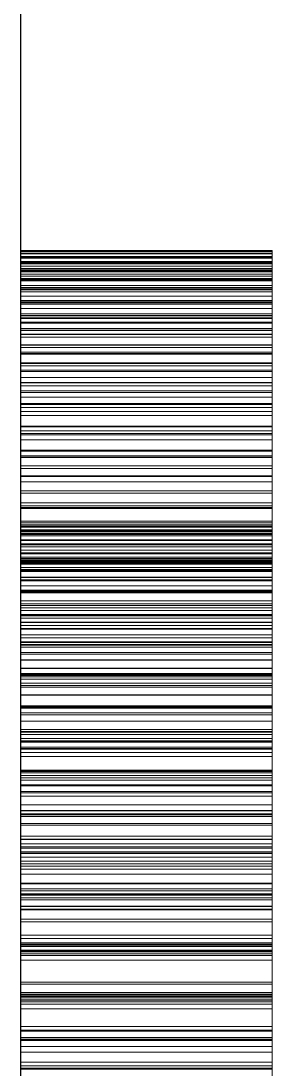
# Paper-space layout '01_三视图' of a CAD drawing. Header units: millimetres. Extents: x 8 to 451, y 8 to 289.
# Drawn here: x 157.5 to 157.64, y 238.263 to 238.848 of the extents above; entities that cross this region are included whole.
import ezdxf

# ---------------------------------------------------------------- set-up
doc = ezdxf.new("R2010")
doc.units = ezdxf.units.MM
doc.linetypes.add('WP_HIDDEN', pattern=[2.3, 1.5, -0.8])
doc.layers.add('HIDDEN', color=7, linetype='WP_HIDDEN', lineweight=13)
doc.layers.add('VISIBLE', color=7, linetype='CONTINUOUS', lineweight=25)

psp = doc.layouts.new('01_三视图')

# ---------------------------------------------------------------- linework, layer by layer
at = {"layer": 'HIDDEN'}
for points in [[(157.5, 238.72), (157.5, 238.71953)], [(157.5, 238.71956), (157.5, 238.72)], [(157.5, 238.72), (157.5, 238.71955)], [(157.5, 238.71956), (157.5, 238.72)], [(157.5, 238.72), (157.5, 238.71917)], [(157.5, 238.7184), (157.5, 238.72)], [(157.5, 238.72), (157.64, 238.72)], [(157.5, 238.71826), (157.5, 238.71956)], [(157.5, 238.71825), (157.5, 238.71956)], [(157.5, 238.71956), (157.64, 238.71956)], [(157.5, 238.71956), (157.64, 238.71956)], [(157.5, 238.71955), (157.5, 238.71821)], [(157.5, 238.71955), (157.64, 238.71955)], [(157.5, 238.71953), (157.5, 238.71812)], [(157.5, 238.71953), (157.64, 238.71953)], [(157.5, 238.71917), (157.5, 238.71669)], [(157.5, 238.71917), (157.64, 238.71917)], [(157.5, 238.7164), (157.5, 238.7184)], [(157.5, 238.7184), (157.64, 238.7184)], [(157.5, 238.71608), (157.5, 238.71826)], [(157.5, 238.71826), (157.64, 238.71826)], [(157.5, 238.71606), (157.5, 238.71825)], [(157.5, 238.71825), (157.64, 238.71825)], [(157.5, 238.71821), (157.5, 238.71597)], [(157.5, 238.71821), (157.64, 238.71821)], [(157.64, 238.71953), (157.64, 238.72)], [(157.64, 238.72), (157.64, 238.71956)], [(157.64, 238.72), (157.64, 238.71956)], [(157.64, 238.71955), (157.64, 238.72)], [(157.64, 238.71917), (157.64, 238.72)], [(157.64, 238.72), (157.64, 238.7184)], [(157.64, 238.71956), (157.64, 238.71826)], [(157.64, 238.71956), (157.64, 238.71825)], [(157.64, 238.71821), (157.64, 238.71955)], [(157.64, 238.71812), (157.64, 238.71953)], [(157.64, 238.71669), (157.64, 238.71917)], [(157.64, 238.7184), (157.64, 238.7164)], [(157.64, 238.71826), (157.64, 238.71608)], [(157.64, 238.71825), (157.64, 238.71606)], [(157.64, 238.71597), (157.64, 238.71821)], [(157.5, 238.71812), (157.5, 238.71577)], [(157.5, 238.71812), (157.64, 238.71812)], [(157.5, 238.71669), (157.5, 238.71255)], [(157.5, 238.71669), (157.64, 238.71669)], [(157.5, 238.71361), (157.5, 238.7164)], [(157.5, 238.7164), (157.64, 238.7164)], [(157.5, 238.71303), (157.5, 238.71608)], [(157.5, 238.71608), (157.64, 238.71608)], [(157.5, 238.713), (157.5, 238.71606)], [(157.5, 238.71606), (157.64, 238.71606)], [(157.5, 238.71597), (157.5, 238.71284)], [(157.5, 238.71597), (157.64, 238.71597)], [(157.5, 238.71577), (157.5, 238.71248)], [(157.5, 238.71577), (157.64, 238.71577)], [(157.5, 238.71383), (157.5, 237.20673)], [(157.5, 237.61897), (157.5, 238.71383)], [(157.5, 238.71383), (157.5, 238.7132)], [(157.5, 238.71383), (157.64, 238.71383)], [(157.5, 238.71001), (157.5, 238.71361)], [(157.5, 238.71361), (157.64, 238.71361)], [(157.5, 238.7132), (157.5, 238.71129)], [(157.5, 238.7132), (157.64, 238.7132)], [(157.5, 238.70911), (157.5, 238.71303)], [(157.5, 238.71303), (157.64, 238.71303)], [(157.5, 238.70906), (157.5, 238.713)], [(157.5, 238.713), (157.64, 238.713)], [(157.5, 238.71284), (157.5, 238.70881)], [(157.5, 238.71284), (157.64, 238.71284)], [(157.5, 238.71255), (157.5, 238.70676)], [(157.5, 238.71255), (157.64, 238.71255)], [(157.5, 238.71248), (157.5, 238.70825)], [(157.5, 238.71248), (157.64, 238.71248)], [(157.64, 238.71577), (157.64, 238.71812)], [(157.64, 238.71255), (157.64, 238.71669)], [(157.64, 238.7164), (157.64, 238.71361)], [(157.64, 238.71608), (157.64, 238.71303)], [(157.64, 238.71606), (157.64, 238.713)], [(157.64, 238.71284), (157.64, 238.71597)], [(157.64, 238.71248), (157.64, 238.71577)], [(157.64, 237.20673), (157.64, 238.71383)], [(157.64, 238.71383), (157.64, 237.61897)], [(157.64, 238.7132), (157.64, 238.71383)], [(157.64, 238.71361), (157.64, 238.71001)], [(157.64, 238.71129), (157.64, 238.7132)], [(157.64, 238.71303), (157.64, 238.70911)], [(157.64, 238.713), (157.64, 238.70906)], [(157.64, 238.70881), (157.64, 238.71284)], [(157.64, 238.70676), (157.64, 238.71255)], [(157.64, 238.70825), (157.64, 238.71248)], [(157.5, 238.71129), (157.5, 238.70812)], [(157.5, 238.71129), (157.64, 238.71129)], [(157.5, 238.70562), (157.5, 238.71001)], [(157.5, 238.71001), (157.64, 238.71001)], [(157.5, 238.70431), (157.5, 238.70911)], [(157.5, 238.70911), (157.64, 238.70911)], [(157.5, 238.70424), (157.5, 238.70906)], [(157.5, 238.70906), (157.64, 238.70906)], [(157.5, 238.70881), (157.5, 238.70388)], [(157.5, 238.70881), (157.64, 238.70881)], [(157.5, 238.70825), (157.5, 238.70309)], [(157.5, 238.70825), (157.64, 238.70825)], [(157.5, 238.70812), (157.5, 238.70368)], [(157.5, 238.70812), (157.64, 238.70812)], [(157.5, 238.70676), (157.5, 238.69932)], [(157.5, 238.70676), (157.64, 238.70676)], [(157.64, 238.70812), (157.64, 238.71129)], [(157.64, 238.71001), (157.64, 238.70562)], [(157.64, 238.70911), (157.64, 238.70431)], [(157.64, 238.70906), (157.64, 238.70424)], [(157.64, 238.70388), (157.64, 238.70881)], [(157.64, 238.70309), (157.64, 238.70825)], [(157.64, 238.70368), (157.64, 238.70812)], [(157.64, 238.69932), (157.64, 238.70676)], [(157.5, 238.70042), (157.5, 238.70562)], [(157.5, 238.70562), (157.64, 238.70562)], [(157.5, 238.69865), (157.5, 238.70431)], [(157.5, 238.70431), (157.64, 238.70431)], [(157.5, 238.69855), (157.5, 238.70424)], [(157.5, 238.70424), (157.64, 238.70424)], [(157.5, 238.70388), (157.5, 238.69806)], [(157.5, 238.70388), (157.64, 238.70388)], [(157.5, 238.70368), (157.5, 238.69797)], [(157.5, 238.70368), (157.64, 238.70368)], [(157.5, 238.70309), (157.5, 238.69698)], [(157.5, 238.70309), (157.64, 238.70309)], [(157.64, 238.70562), (157.64, 238.70042)], [(157.64, 238.70431), (157.64, 238.69865)], [(157.64, 238.70424), (157.64, 238.69855)], [(157.64, 238.69806), (157.64, 238.70388)], [(157.64, 238.69797), (157.64, 238.70368)], [(157.64, 238.69698), (157.64, 238.70309)], [(157.5, 238.69443), (157.5, 238.70042)], [(157.5, 238.70042), (157.64, 238.70042)], [(157.5, 238.69932), (157.5, 238.69022)], [(157.5, 238.69932), (157.64, 238.69932)], [(157.5, 238.69211), (157.5, 238.69865)], [(157.5, 238.69865), (157.64, 238.69865)], [(157.5, 238.69199), (157.5, 238.69855)], [(157.5, 238.69855), (157.64, 238.69855)], [(157.5, 238.69806), (157.5, 238.69134)], [(157.5, 238.69806), (157.64, 238.69806)], [(157.5, 238.69797), (157.5, 238.69099)], [(157.5, 238.69797), (157.64, 238.69797)], [(157.5, 238.69698), (157.5, 238.68993)], [(157.5, 238.69698), (157.64, 238.69698)], [(157.64, 238.70042), (157.64, 238.69443)], [(157.64, 238.69022), (157.64, 238.69932)], [(157.64, 238.69865), (157.64, 238.69211)], [(157.64, 238.69855), (157.64, 238.69199)], [(157.64, 238.69134), (157.64, 238.69806)], [(157.64, 238.69099), (157.64, 238.69797)], [(157.64, 238.68993), (157.64, 238.69698)], [(157.5, 238.68763), (157.5, 238.69443)], [(157.5, 238.69443), (157.64, 238.69443)], [(157.5, 238.68471), (157.5, 238.69211)], [(157.5, 238.69211), (157.64, 238.69211)], [(157.5, 238.68454), (157.5, 238.69199)], [(157.5, 238.69199), (157.64, 238.69199)], [(157.5, 238.69134), (157.5, 238.68373)], [(157.5, 238.69134), (157.64, 238.69134)], [(157.5, 238.69099), (157.5, 238.68274)], [(157.5, 238.69099), (157.64, 238.69099)], [(157.5, 238.69022), (157.5, 238.67946)], [(157.5, 238.69022), (157.64, 238.69022)], [(157.5, 238.68993), (157.5, 238.68194)], [(157.5, 238.68993), (157.64, 238.68993)], [(157.64, 238.69443), (157.64, 238.68763)], [(157.64, 238.69211), (157.64, 238.68471)], [(157.64, 238.69199), (157.64, 238.68454)], [(157.64, 238.68373), (157.64, 238.69134)], [(157.64, 238.68274), (157.64, 238.69099)], [(157.64, 238.67946), (157.64, 238.69022)], [(157.64, 238.68194), (157.64, 238.68993)], [(157.5, 238.68004), (157.5, 238.68763)], [(157.5, 238.68763), (157.64, 238.68763)], [(157.5, 238.67643), (157.5, 238.68471)], [(157.5, 238.68471), (157.64, 238.68471)], [(157.5, 238.67623), (157.5, 238.68454)], [(157.5, 238.68454), (157.64, 238.68454)], [(157.5, 238.68373), (157.5, 238.67522)], [(157.5, 238.68373), (157.64, 238.68373)], [(157.64, 238.68763), (157.64, 238.68004)], [(157.64, 238.68471), (157.64, 238.67643)], [(157.64, 238.68454), (157.64, 238.67623)], [(157.64, 238.67522), (157.64, 238.68373)], [(157.5, 238.68274), (157.5, 238.67322)], [(157.5, 238.68274), (157.64, 238.68274)], [(157.5, 238.68194), (157.5, 238.67302)], [(157.5, 238.68194), (157.64, 238.68194)], [(157.5, 238.67165), (157.5, 238.68004)], [(157.5, 238.68004), (157.64, 238.68004)], [(157.5, 238.67946), (157.5, 238.66706)], [(157.5, 238.67946), (157.64, 238.67946)], [(157.64, 238.67322), (157.64, 238.68274)], [(157.64, 238.67302), (157.64, 238.68194)], [(157.64, 238.68004), (157.64, 238.67165)], [(157.64, 238.66706), (157.64, 238.67946)], [(157.5, 238.66728), (157.5, 238.67643)], [(157.5, 238.67643), (157.64, 238.67643)], [(157.5, 238.66704), (157.5, 238.67623)], [(157.5, 238.67623), (157.64, 238.67623)], [(157.5, 238.67522), (157.5, 238.66582)], [(157.5, 238.67522), (157.64, 238.67522)], [(157.5, 238.67322), (157.5, 238.6621)], [(157.5, 238.67322), (157.64, 238.67322)], [(157.5, 238.67302), (157.5, 238.66315)], [(157.5, 238.67302), (157.64, 238.67302)], [(157.5, 238.66246), (157.5, 238.67165)], [(157.5, 238.67165), (157.64, 238.67165)], [(157.64, 238.67643), (157.64, 238.66728)], [(157.64, 238.67623), (157.64, 238.66704)], [(157.64, 238.66582), (157.64, 238.67522)], [(157.64, 238.6621), (157.64, 238.67322)], [(157.64, 238.66315), (157.64, 238.67302)], [(157.64, 238.67165), (157.64, 238.66246)], [(157.5, 238.65726), (157.5, 238.66728)], [(157.5, 238.66728), (157.64, 238.66728)], [(157.5, 238.66706), (157.5, 238.65322)], [(157.5, 238.66706), (157.64, 238.66706)], [(157.5, 238.65697), (157.5, 238.66704)], [(157.5, 238.66704), (157.64, 238.66704)], [(157.5, 238.66582), (157.5, 238.65552)], [(157.5, 238.66582), (157.64, 238.66582)], [(157.64, 238.66728), (157.64, 238.65726)], [(157.64, 238.65322), (157.64, 238.66706)], [(157.64, 238.66704), (157.64, 238.65697)], [(157.64, 238.65552), (157.64, 238.66582)], [(157.5, 238.66315), (157.5, 238.65234)], [(157.5, 238.66315), (157.64, 238.66315)], [(157.5, 238.65247), (157.5, 238.66246)], [(157.5, 238.66246), (157.64, 238.66246)], [(157.5, 238.6621), (157.5, 238.64903)], [(157.5, 238.6621), (157.64, 238.6621)], [(157.64, 238.65234), (157.64, 238.66315)], [(157.64, 238.66246), (157.64, 238.65247)], [(157.64, 238.64903), (157.64, 238.6621)], [(157.5, 238.64636), (157.5, 238.65726)], [(157.5, 238.65726), (157.64, 238.65726)], [(157.5, 238.64603), (157.5, 238.65697)], [(157.5, 238.65697), (157.64, 238.65697)], [(157.5, 238.65552), (157.5, 238.64433)], [(157.5, 238.65552), (157.64, 238.65552)], [(157.64, 238.65726), (157.64, 238.64636)], [(157.64, 238.65697), (157.64, 238.64603)], [(157.64, 238.64433), (157.64, 238.65552)], [(157.5, 238.65322), (157.5, 238.63817)], [(157.5, 238.65322), (157.64, 238.65322)], [(157.5, 238.64168), (157.5, 238.65247)], [(157.5, 238.65247), (157.64, 238.65247)], [(157.5, 238.65234), (157.5, 238.6406)], [(157.5, 238.65234), (157.64, 238.65234)], [(157.5, 238.64903), (157.5, 238.63402)], [(157.5, 238.64903), (157.64, 238.64903)], [(157.64, 238.63817), (157.64, 238.65322)], [(157.64, 238.65247), (157.64, 238.64168)], [(157.64, 238.6406), (157.64, 238.65234)], [(157.64, 238.63402), (157.64, 238.64903)], [(157.5, 238.6346), (157.5, 238.64636)], [(157.5, 238.64636), (157.64, 238.64636)], [(157.5, 238.63421), (157.5, 238.64603)], [(157.5, 238.64603), (157.64, 238.64603)], [(157.5, 238.64433), (157.5, 238.63224)], [(157.5, 238.64433), (157.64, 238.64433)], [(157.64, 238.64636), (157.64, 238.6346)], [(157.64, 238.64603), (157.64, 238.63421)], [(157.64, 238.63224), (157.64, 238.64433)], [(157.5, 238.6301), (157.5, 238.64168)], [(157.5, 238.64168), (157.64, 238.64168)], [(157.5, 238.6406), (157.5, 238.62791)], [(157.5, 238.6406), (157.64, 238.6406)], [(157.5, 238.63817), (157.5, 238.62193)], [(157.5, 238.63817), (157.64, 238.63817)], [(157.64, 238.64168), (157.64, 238.6301)], [(157.64, 238.62791), (157.64, 238.6406)], [(157.64, 238.62193), (157.64, 238.63817)], [(157.5, 238.62196), (157.5, 238.6346)], [(157.5, 238.6346), (157.64, 238.6346)], [(157.5, 238.62151), (157.5, 238.63421)], [(157.5, 238.63421), (157.64, 238.63421)], [(157.5, 238.63402), (157.5, 238.61707)], [(157.5, 238.63402), (157.64, 238.63402)], [(157.5, 238.63224), (157.5, 238.61925)], [(157.5, 238.63224), (157.64, 238.63224)], [(157.64, 238.6346), (157.64, 238.62196)], [(157.64, 238.63421), (157.64, 238.62151)], [(157.64, 238.61707), (157.64, 238.63402)], [(157.64, 238.61925), (157.64, 238.63224)], [(157.5, 238.61771), (157.5, 238.6301)], [(157.5, 238.6301), (157.64, 238.6301)], [(157.5, 238.62791), (157.5, 238.61428)], [(157.5, 238.62791), (157.64, 238.62791)], [(157.64, 238.6301), (157.64, 238.61771)], [(157.64, 238.61428), (157.64, 238.62791)], [(157.5, 238.60846), (157.5, 238.62196)], [(157.5, 238.62196), (157.64, 238.62196)], [(157.5, 238.62193), (157.5, 238.60447)], [(157.5, 238.62193), (157.64, 238.62193)], [(157.5, 238.60794), (157.5, 238.62151)], [(157.5, 238.62151), (157.64, 238.62151)], [(157.5, 238.61925), (157.5, 238.60537)], [(157.5, 238.61925), (157.64, 238.61925)], [(157.64, 238.62196), (157.64, 238.60846)], [(157.64, 238.60447), (157.64, 238.62193)], [(157.64, 238.62151), (157.64, 238.60794)], [(157.64, 238.60537), (157.64, 238.61925)], [(157.5, 238.6046), (157.5, 238.61771)], [(157.5, 238.61771), (157.64, 238.61771)], [(157.5, 238.61707), (157.5, 238.59817)], [(157.5, 238.61707), (157.64, 238.61707)], [(157.5, 238.61428), (157.5, 238.59972)], [(157.5, 238.61428), (157.64, 238.61428)], [(157.64, 238.61771), (157.64, 238.6046)], [(157.64, 238.59817), (157.64, 238.61707)], [(157.64, 238.59972), (157.64, 238.61428)], [(157.5, 238.59412), (157.5, 238.60846)], [(157.5, 238.60846), (157.64, 238.60846)], [(157.5, 238.59373), (157.5, 238.60794)], [(157.5, 238.60794), (157.64, 238.60794)], [(157.64, 238.60846), (157.64, 238.59412)], [(157.64, 238.60794), (157.64, 238.59373)], [(157.5, 238.60537), (157.5, 238.59085)], [(157.5, 238.60537), (157.64, 238.60537)], [(157.5, 238.59083), (157.5, 238.6046)], [(157.5, 238.6046), (157.64, 238.6046)], [(157.5, 238.60447), (157.5, 238.58582)], [(157.5, 238.60447), (157.64, 238.60447)], [(157.64, 238.59085), (157.64, 238.60537)], [(157.64, 238.6046), (157.64, 238.59083)], [(157.64, 238.58582), (157.64, 238.60447)], [(157.5, 238.59972), (157.5, 238.58446)], [(157.5, 238.59972), (157.64, 238.59972)], [(157.5, 238.59817), (157.5, 238.57733)], [(157.5, 238.59817), (157.64, 238.59817)], [(157.64, 238.58446), (157.64, 238.59972)], [(157.64, 238.57733), (157.64, 238.59817)], [(157.5, 238.57899), (157.5, 238.59412)], [(157.5, 238.59412), (157.64, 238.59412)], [(157.5, 238.57911), (157.5, 238.59373)], [(157.5, 238.59373), (157.64, 238.59373)], [(157.5, 238.59085), (157.5, 238.57594)], [(157.5, 238.59085), (157.64, 238.59085)], [(157.5, 238.57641), (157.5, 238.59083)], [(157.5, 238.59083), (157.64, 238.59083)], [(157.64, 238.59412), (157.64, 238.57899)], [(157.64, 238.59373), (157.64, 238.57911)], [(157.64, 238.57594), (157.64, 238.59085)], [(157.64, 238.59083), (157.64, 238.57641)], [(157.5, 238.58582), (157.5, 238.56596)], [(157.5, 238.58582), (157.64, 238.58582)], [(157.5, 238.58446), (157.5, 238.56875)], [(157.5, 238.58446), (157.64, 238.58446)], [(157.64, 238.56596), (157.64, 238.58582)], [(157.64, 238.56875), (157.64, 238.58446)], [(157.5, 238.56408), (157.5, 238.57911)], [(157.5, 238.57911), (157.64, 238.57911)], [(157.5, 238.56307), (157.5, 238.57899)], [(157.5, 238.57899), (157.64, 238.57899)], [(157.64, 238.57911), (157.64, 238.56408)], [(157.64, 238.57899), (157.64, 238.56307)], [(157.5, 238.57733), (157.5, 238.55454)], [(157.5, 238.57733), (157.64, 238.57733)], [(157.5, 238.56133), (157.5, 238.57641)], [(157.5, 238.57641), (157.64, 238.57641)], [(157.5, 238.57594), (157.5, 238.56064)], [(157.5, 238.57594), (157.64, 238.57594)], [(157.64, 238.55454), (157.64, 238.57733)], [(157.64, 238.57641), (157.64, 238.56133)], [(157.64, 238.56064), (157.64, 238.57594)], [(157.5, 238.56875), (157.5, 238.55259)], [(157.5, 238.56875), (157.64, 238.56875)], [(157.5, 238.56785), (157.5, 238.56679)], [(157.5, 238.56681), (157.5, 238.56785)], [(157.5, 238.56785), (157.64, 238.56785)], [(157.5, 238.56677), (157.5, 238.56785)], [(157.5, 238.56682), (157.5, 238.56557)], [(157.5, 238.56564), (157.5, 238.56682)], [(157.5, 238.56682), (157.64, 238.56682)], [(157.5, 238.56367), (157.5, 238.56681)], [(157.5, 238.56681), (157.64, 238.56681)], [(157.5, 238.56679), (157.5, 238.56361)], [(157.5, 238.56679), (157.64, 238.56679)], [(157.5, 238.56677), (157.64, 238.56677)], [(157.5, 238.56351), (157.5, 238.56677)], [(157.64, 238.55259), (157.64, 238.56875)], [(157.64, 238.56785), (157.64, 238.56681)], [(157.64, 238.56679), (157.64, 238.56785)], [(157.64, 238.56785), (157.64, 238.56677)], [(157.64, 238.56682), (157.64, 238.56564)], [(157.64, 238.56557), (157.64, 238.56682)], [(157.64, 238.56681), (157.64, 238.56367)], [(157.64, 238.56361), (157.64, 238.56679)], [(157.64, 238.56677), (157.64, 238.56351)], [(157.5, 238.56596), (157.5, 238.54489)], [(157.5, 238.56596), (157.64, 238.56596)], [(157.5, 238.5621), (157.5, 238.56564)], [(157.5, 238.56564), (157.64, 238.56564)], [(157.5, 238.56557), (157.5, 238.56181)], [(157.5, 238.56557), (157.64, 238.56557)], [(157.5, 238.54864), (157.5, 238.56408)], [(157.5, 238.56408), (157.64, 238.56408)], [(157.5, 238.55845), (157.5, 238.56367)], [(157.5, 238.56367), (157.64, 238.56367)], [(157.5, 238.56361), (157.5, 238.55831)], [(157.5, 238.56361), (157.64, 238.56361)], [(157.5, 238.56351), (157.64, 238.56351)], [(157.5, 238.55809), (157.5, 238.56351)], [(157.5, 238.54636), (157.5, 238.56307)], [(157.5, 238.56307), (157.64, 238.56307)], [(157.5, 238.5562), (157.5, 238.5621)], [(157.5, 238.5621), (157.64, 238.5621)], [(157.5, 238.56181), (157.5, 238.55555)], [(157.5, 238.56181), (157.64, 238.56181)], [(157.5, 238.5456), (157.5, 238.56133)], [(157.5, 238.56133), (157.64, 238.56133)], [(157.5, 238.56064), (157.5, 238.54494)], [(157.5, 238.56064), (157.64, 238.56064)], [(157.64, 238.54489), (157.64, 238.56596)], [(157.64, 238.56564), (157.64, 238.5621)], [(157.64, 238.56181), (157.64, 238.56557)], [(157.64, 238.56408), (157.64, 238.54864)], [(157.64, 238.56367), (157.64, 238.55845)], [(157.64, 238.55831), (157.64, 238.56361)], [(157.64, 238.56351), (157.64, 238.55809)], [(157.64, 238.56307), (157.64, 238.54636)], [(157.64, 238.5621), (157.64, 238.5562)], [(157.64, 238.55555), (157.64, 238.56181)], [(157.64, 238.56133), (157.64, 238.5456)], [(157.64, 238.54494), (157.64, 238.56064)], [(157.5, 238.55114), (157.5, 238.55845)], [(157.5, 238.55845), (157.64, 238.55845)], [(157.5, 238.55831), (157.5, 238.55089)], [(157.5, 238.55831), (157.64, 238.55831)], [(157.5, 238.55809), (157.64, 238.55809)], [(157.5, 238.5505), (157.5, 238.55809)], [(157.5, 238.54793), (157.5, 238.5562)], [(157.5, 238.5562), (157.64, 238.5562)], [(157.5, 238.55555), (157.5, 238.54678)], [(157.5, 238.55555), (157.64, 238.55555)], [(157.5, 238.55454), (157.5, 238.52981)], [(157.5, 238.55454), (157.64, 238.55454)], [(157.64, 238.55845), (157.64, 238.55114)], [(157.64, 238.55089), (157.64, 238.55831)], [(157.64, 238.55809), (157.64, 238.5505)], [(157.64, 238.5562), (157.64, 238.54793)], [(157.64, 238.54678), (157.64, 238.55555)], [(157.64, 238.52981), (157.64, 238.55454)], [(157.5, 238.55259), (157.5, 238.53598)], [(157.5, 238.55259), (157.64, 238.55259)], [(157.5, 238.54175), (157.5, 238.55114)], [(157.5, 238.55114), (157.64, 238.55114)], [(157.5, 238.55089), (157.5, 238.54135)], [(157.5, 238.55089), (157.64, 238.55089)], [(157.5, 238.5505), (157.64, 238.5505)], [(157.5, 238.54074), (157.5, 238.5505)], [(157.5, 238.53279), (157.5, 238.54864)], [(157.5, 238.54864), (157.64, 238.54864)], [(157.64, 238.53598), (157.64, 238.55259)], [(157.64, 238.55114), (157.64, 238.54175)], [(157.64, 238.54135), (157.64, 238.55089)], [(157.64, 238.5505), (157.64, 238.54074)], [(157.64, 238.54864), (157.64, 238.53279)], [(157.5, 238.53731), (157.5, 238.54793)], [(157.5, 238.54793), (157.64, 238.54793)], [(157.5, 238.54729), (157.5, 238.04869)], [(157.5, 238.54729), (157.64, 238.54729)], [(157.5, 238.54621), (157.5, 238.54729)], [(157.5, 238.54678), (157.5, 238.5355)], [(157.5, 238.54678), (157.64, 238.54678)], [(157.5, 238.52886), (157.5, 238.54636)], [(157.5, 238.54636), (157.64, 238.54636)], [(157.5, 238.54621), (157.64, 238.54621)], [(157.5, 238.54298), (157.5, 238.54621)], [(157.5, 238.52921), (157.5, 238.5456)], [(157.5, 238.5456), (157.64, 238.5456)], [(157.5, 238.54494), (157.5, 238.52886)], [(157.5, 238.54494), (157.64, 238.54494)], [(157.5, 238.54489), (157.5, 238.52262)], [(157.5, 238.54489), (157.64, 238.54489)], [(157.5, 238.54298), (157.64, 238.54298)], [(157.5, 238.5376), (157.5, 238.54298)], [(157.64, 238.54793), (157.64, 238.53731)], [(157.64, 238.04869), (157.64, 238.54729)], [(157.64, 238.54729), (157.64, 238.54621)], [(157.64, 238.5355), (157.64, 238.54678)], [(157.64, 238.54636), (157.64, 238.52886)], [(157.64, 238.54621), (157.64, 238.54298)], [(157.64, 238.5456), (157.64, 238.52921)], [(157.64, 238.52886), (157.64, 238.54494)], [(157.64, 238.52262), (157.64, 238.54489)], [(157.64, 238.54298), (157.64, 238.5376)], [(157.5, 238.53026), (157.5, 238.54175)], [(157.5, 238.54175), (157.64, 238.54175)], [(157.5, 238.54135), (157.5, 238.52968)], [(157.5, 238.54135), (157.64, 238.54135)], [(157.5, 238.54074), (157.64, 238.54074)], [(157.5, 238.52882), (157.5, 238.54074)], [(157.5, 238.5376), (157.64, 238.5376)], [(157.5, 238.53007), (157.5, 238.5376)], [(157.5, 238.52432), (157.5, 238.53731)], [(157.5, 238.53731), (157.64, 238.53731)], [(157.64, 238.54175), (157.64, 238.53026)], [(157.64, 238.52968), (157.64, 238.54135)], [(157.64, 238.54074), (157.64, 238.52882)], [(157.64, 238.5376), (157.64, 238.53007)], [(157.64, 238.53731), (157.64, 238.52432)], [(157.5, 238.53598), (157.5, 238.51892)], [(157.5, 238.53598), (157.64, 238.53598)], [(157.5, 238.5355), (157.5, 238.52172)], [(157.5, 238.5355), (157.64, 238.5355)], [(157.5, 238.51653), (157.5, 238.53279)], [(157.5, 238.53279), (157.64, 238.53279)], [(157.64, 238.51892), (157.64, 238.53598)], [(157.64, 238.52172), (157.64, 238.5355)], [(157.64, 238.53279), (157.64, 238.51653)], [(157.5, 238.51669), (157.5, 238.53026)], [(157.5, 238.53026), (157.64, 238.53026)], [(157.5, 238.53007), (157.64, 238.53007)], [(157.5, 238.52038), (157.5, 238.53007)], [(157.5, 238.52981), (157.5, 238.50377)], [(157.5, 238.52981), (157.64, 238.52981)], [(157.5, 238.52968), (157.5, 238.5159)], [(157.5, 238.52968), (157.64, 238.52968)], [(157.5, 238.51217), (157.5, 238.52921)], [(157.5, 238.52921), (157.64, 238.52921)], [(157.5, 238.51056), (157.5, 238.52886)], [(157.5, 238.52886), (157.5, 238.51239)], [(157.5, 238.52886), (157.64, 238.52886)], [(157.5, 238.52886), (157.64, 238.52886)], [(157.5, 238.52882), (157.64, 238.52882)], [(157.5, 238.51472), (157.5, 238.52882)], [(157.64, 238.53026), (157.64, 238.51669)], [(157.64, 238.53007), (157.64, 238.52038)], [(157.64, 238.50377), (157.64, 238.52981)], [(157.64, 238.5159), (157.64, 238.52968)], [(157.64, 238.52921), (157.64, 238.51217)], [(157.64, 238.52886), (157.64, 238.51056)], [(157.64, 238.51239), (157.64, 238.52886)], [(157.64, 238.52882), (157.64, 238.51472)], [(157.5, 238.50897), (157.5, 238.52432)], [(157.5, 238.52432), (157.64, 238.52432)], [(157.5, 238.52262), (157.5, 238.49957)], [(157.5, 238.52262), (157.64, 238.52262)], [(157.5, 238.52172), (157.5, 238.50543)], [(157.5, 238.52172), (157.64, 238.52172)], [(157.5, 238.52038), (157.64, 238.52038)], [(157.5, 238.50855), (157.5, 238.52038)], [(157.64, 238.52432), (157.64, 238.50897)], [(157.64, 238.49957), (157.64, 238.52262)], [(157.64, 238.50543), (157.64, 238.52172)], [(157.64, 238.52038), (157.64, 238.50855)], [(157.5, 238.51892), (157.5, 238.50141)], [(157.5, 238.51892), (157.64, 238.51892)], [(157.5, 238.50103), (157.5, 238.51669)], [(157.5, 238.51669), (157.64, 238.51669)], [(157.5, 238.49986), (157.5, 238.51653)], [(157.5, 238.51653), (157.64, 238.51653)], [(157.5, 238.5159), (157.5, 238.5)], [(157.5, 238.5159), (157.64, 238.5159)], [(157.5, 238.51472), (157.64, 238.51472)], [(157.5, 238.49846), (157.5, 238.51472)], [(157.64, 238.50141), (157.64, 238.51892)], [(157.64, 238.51669), (157.64, 238.50103)], [(157.64, 238.51653), (157.64, 238.49986)], [(157.64, 238.5), (157.64, 238.5159)], [(157.64, 238.51472), (157.64, 238.49846)], [(157.5, 238.51239), (157.5, 238.49553)], [(157.5, 238.51239), (157.64, 238.51239)], [(157.5, 238.49447), (157.5, 238.51217)], [(157.5, 238.51217), (157.64, 238.51217)], [(157.5, 238.49148), (157.5, 238.51056)], [(157.5, 238.51056), (157.64, 238.51056)], [(157.5, 238.49126), (157.5, 238.50897)], [(157.5, 238.50897), (157.64, 238.50897)], [(157.5, 238.50855), (157.64, 238.50855)], [(157.5, 238.49455), (157.5, 238.50855)], [(157.64, 238.49553), (157.64, 238.51239)], [(157.64, 238.51217), (157.64, 238.49447)], [(157.64, 238.51056), (157.64, 238.49148)], [(157.64, 238.50897), (157.64, 238.49126)], [(157.64, 238.50855), (157.64, 238.49455)], [(157.5, 238.50543), (157.5, 238.48664)], [(157.5, 238.50543), (157.64, 238.50543)], [(157.5, 238.50377), (157.5, 238.47706)], [(157.5, 238.50377), (157.64, 238.50377)], [(157.64, 238.48664), (157.64, 238.50543)], [(157.64, 238.47706), (157.64, 238.50377)], [(157.5, 238.50141), (157.5, 238.48346)], [(157.5, 238.50141), (157.64, 238.50141)], [(157.5, 238.48378), (157.5, 238.50103)], [(157.5, 238.50103), (157.64, 238.50103)], [(157.5, 238.5), (157.5, 238.48198)], [(157.5, 238.5), (157.64, 238.5)], [(157.5, 238.5), (157.5, 238.48262)], [(157.5, 238.48278), (157.5, 238.49986)], [(157.5, 238.49986), (157.64, 238.49986)], [(157.5, 238.49957), (157.5, 238.47616)], [(157.5, 238.49957), (157.64, 238.49957)], [(157.5, 238.49846), (157.64, 238.49846)], [(157.5, 238.4806), (157.5, 238.49846)], [(157.64, 238.48346), (157.64, 238.50141)], [(157.64, 238.50103), (157.64, 238.48378)], [(157.64, 238.48198), (157.64, 238.5)], [(157.64, 238.48262), (157.64, 238.5)], [(157.64, 238.49986), (157.64, 238.48278)], [(157.64, 238.47616), (157.64, 238.49957)], [(157.64, 238.49846), (157.64, 238.4806)], [(157.5, 238.49553), (157.5, 238.47828)], [(157.5, 238.49553), (157.64, 238.49553)], [(157.5, 238.49455), (157.64, 238.49455)], [(157.5, 238.48675), (157.5, 238.49455)], [(157.5, 238.47612), (157.5, 238.49447)], [(157.5, 238.49447), (157.64, 238.49447)], [(157.5, 238.4716), (157.5, 238.49148)], [(157.5, 238.49148), (157.64, 238.49148)], [(157.5, 238.47183), (157.5, 238.49126)], [(157.5, 238.49126), (157.64, 238.49126)], [(157.64, 238.47828), (157.64, 238.49553)], [(157.64, 238.49455), (157.64, 238.48675)], [(157.64, 238.49447), (157.64, 238.47612)], [(157.64, 238.49148), (157.64, 238.4716)], [(157.64, 238.49126), (157.64, 238.47183)], [(157.5, 238.48675), (157.64, 238.48675)], [(157.5, 238.47841), (157.5, 238.48675)], [(157.5, 238.48664), (157.5, 238.46562)], [(157.5, 238.48664), (157.64, 238.48664)], [(157.64, 238.48675), (157.64, 238.47841)], [(157.64, 238.46562), (157.64, 238.48664)], [(157.5, 238.46543), (157.5, 238.48378)], [(157.5, 238.48378), (157.64, 238.48378)], [(157.5, 238.48346), (157.5, 238.46505)], [(157.5, 238.48346), (157.64, 238.48346)], [(157.5, 238.46529), (157.5, 238.48278)], [(157.5, 238.48278), (157.64, 238.48278)], [(157.5, 238.48262), (157.5, 238.4644)], [(157.5, 238.48262), (157.64, 238.48262)], [(157.5, 238.48198), (157.5, 238.46183)], [(157.5, 238.48198), (157.64, 238.48198)], [(157.5, 238.4806), (157.64, 238.4806)], [(157.5, 238.46174), (157.5, 238.4806)], [(157.5, 238.47841), (157.64, 238.47841)], [(157.5, 238.4606), (157.5, 238.47841)], [(157.5, 238.47828), (157.5, 238.46064)], [(157.5, 238.47828), (157.64, 238.47828)], [(157.64, 238.48378), (157.64, 238.46543)], [(157.64, 238.46505), (157.64, 238.48346)], [(157.64, 238.48278), (157.64, 238.46529)], [(157.64, 238.4644), (157.64, 238.48262)], [(157.64, 238.46183), (157.64, 238.48198)], [(157.64, 238.4806), (157.64, 238.46174)], [(157.64, 238.47841), (157.64, 238.4606)], [(157.64, 238.46064), (157.64, 238.47828)], [(157.5, 238.47706), (157.5, 238.44967)], [(157.5, 238.47706), (157.64, 238.47706)], [(157.5, 238.47616), (157.5, 238.45241)], [(157.5, 238.47616), (157.64, 238.47616)], [(157.5, 238.45712), (157.5, 238.47612)], [(157.5, 238.47612), (157.64, 238.47612)], [(157.64, 238.44967), (157.64, 238.47706)], [(157.64, 238.45241), (157.64, 238.47616)], [(157.64, 238.47612), (157.64, 238.45712)], [(157.5, 238.45133), (157.5, 238.47183)], [(157.5, 238.47183), (157.64, 238.47183)], [(157.5, 238.45093), (157.5, 238.4716)], [(157.5, 238.4716), (157.64, 238.4716)], [(157.64, 238.47183), (157.64, 238.45133)], [(157.64, 238.4716), (157.64, 238.45093)], [(157.5, 238.46562), (157.5, 238.44269)], [(157.5, 238.46562), (157.64, 238.46562)], [(157.5, 238.446), (157.5, 238.46543)], [(157.5, 238.46543), (157.64, 238.46543)], [(157.5, 238.44739), (157.5, 238.46529)], [(157.5, 238.46529), (157.64, 238.46529)], [(157.5, 238.46505), (157.5, 238.44619)], [(157.5, 238.46505), (157.64, 238.46505)], [(157.5, 238.4644), (157.5, 238.44535)], [(157.5, 238.4644), (157.64, 238.4644)], [(157.5, 238.46183), (157.5, 238.43957)], [(157.5, 238.46183), (157.64, 238.46183)], [(157.5, 238.46174), (157.64, 238.46174)], [(157.5, 238.44186), (157.5, 238.46174)], [(157.5, 238.46064), (157.5, 238.44261)], [(157.5, 238.46064), (157.64, 238.46064)], [(157.64, 238.44269), (157.64, 238.46562)], [(157.64, 238.46543), (157.64, 238.446)], [(157.64, 238.46529), (157.64, 238.44739)], [(157.64, 238.44619), (157.64, 238.46505)], [(157.64, 238.44535), (157.64, 238.4644)], [(157.64, 238.43957), (157.64, 238.46183)], [(157.64, 238.46174), (157.64, 238.44186)], [(157.64, 238.44261), (157.64, 238.46064)], [(157.5, 238.4606), (157.64, 238.4606)], [(157.5, 238.44159), (157.5, 238.4606)], [(157.5, 238.43746), (157.5, 238.45712)], [(157.5, 238.45712), (157.64, 238.45712)], [(157.64, 238.4606), (157.64, 238.44159)], [(157.64, 238.45712), (157.64, 238.43746)], [(157.5, 238.45241), (157.5, 238.42829)], [(157.5, 238.45241), (157.64, 238.45241)], [(157.5, 238.42975), (157.5, 238.45133)], [(157.5, 238.45133), (157.64, 238.45133)], [(157.5, 238.42948), (157.5, 238.45093)], [(157.5, 238.45093), (157.64, 238.45093)], [(157.5, 238.44967), (157.5, 238.42161)], [(157.5, 238.44967), (157.64, 238.44967)], [(157.64, 238.42829), (157.64, 238.45241)], [(157.64, 238.45133), (157.64, 238.42975)], [(157.64, 238.45093), (157.64, 238.42948)], [(157.64, 238.42161), (157.64, 238.44967)], [(157.5, 238.42909), (157.5, 238.44739)], [(157.5, 238.44739), (157.64, 238.44739)], [(157.5, 238.44619), (157.5, 238.42688)], [(157.5, 238.44619), (157.64, 238.44619)], [(157.5, 238.42547), (157.5, 238.446)], [(157.5, 238.446), (157.64, 238.446)], [(157.5, 238.44535), (157.5, 238.42547)], [(157.5, 238.44535), (157.64, 238.44535)], [(157.64, 238.44739), (157.64, 238.42909)], [(157.64, 238.42688), (157.64, 238.44619)], [(157.64, 238.446), (157.64, 238.42547)], [(157.64, 238.42547), (157.64, 238.44535)], [(157.5, 238.44269), (157.5, 238.41782)], [(157.5, 238.44269), (157.64, 238.44269)], [(157.5, 238.44261), (157.5, 238.4242)], [(157.5, 238.44261), (157.64, 238.44261)], [(157.5, 238.44186), (157.64, 238.44186)], [(157.5, 238.42097), (157.5, 238.44186)], [(157.5, 238.44159), (157.64, 238.44159)], [(157.5, 238.4214), (157.5, 238.44159)], [(157.5, 238.43957), (157.5, 238.41519)], [(157.5, 238.43957), (157.64, 238.43957)], [(157.5, 238.41715), (157.5, 238.43746)], [(157.5, 238.43746), (157.64, 238.43746)], [(157.64, 238.41782), (157.64, 238.44269)], [(157.64, 238.4242), (157.64, 238.44261)], [(157.64, 238.44186), (157.64, 238.42097)], [(157.64, 238.44159), (157.64, 238.4214)], [(157.64, 238.41519), (157.64, 238.43957)], [(157.64, 238.43746), (157.64, 238.41715)], [(157.5, 238.40709), (157.5, 238.42975)], [(157.5, 238.42975), (157.64, 238.42975)], [(157.5, 238.40723), (157.5, 238.42948)], [(157.5, 238.42948), (157.64, 238.42948)], [(157.5, 238.41037), (157.5, 238.42909)], [(157.5, 238.42909), (157.64, 238.42909)], [(157.5, 238.42829), (157.5, 238.40383)], [(157.5, 238.42829), (157.64, 238.42829)], [(157.5, 238.42688), (157.5, 238.40712)], [(157.5, 238.42688), (157.64, 238.42688)], [(157.64, 238.42975), (157.64, 238.40709)], [(157.64, 238.42948), (157.64, 238.40723)], [(157.64, 238.42909), (157.64, 238.41037)], [(157.64, 238.40383), (157.64, 238.42829)], [(157.64, 238.40712), (157.64, 238.42688)], [(157.5, 238.40385), (157.5, 238.42547)], [(157.5, 238.42547), (157.64, 238.42547)], [(157.5, 238.42547), (157.5, 238.40475)], [(157.5, 238.4242), (157.5, 238.40539)], [(157.5, 238.4242), (157.64, 238.4242)], [(157.5, 238.42161), (157.5, 238.39288)], [(157.5, 238.42161), (157.64, 238.42161)], [(157.5, 238.4214), (157.64, 238.4214)], [(157.5, 238.40002), (157.5, 238.4214)], [(157.5, 238.42097), (157.64, 238.42097)], [(157.5, 238.39907), (157.5, 238.42097)], [(157.64, 238.42547), (157.64, 238.40385)], [(157.64, 238.40475), (157.64, 238.42547)], [(157.64, 238.40539), (157.64, 238.4242)], [(157.64, 238.39288), (157.64, 238.42161)], [(157.64, 238.4214), (157.64, 238.40002)], [(157.64, 238.42097), (157.64, 238.39907)], [(157.5, 238.41782), (157.5, 238.39103)], [(157.5, 238.41782), (157.64, 238.41782)], [(157.5, 238.37456), (157.5, 238.41715)], [(157.5, 238.41715), (157.64, 238.41715)], [(157.5, 238.41519), (157.5, 238.38868)], [(157.5, 238.41519), (157.64, 238.41519)], [(157.64, 238.39103), (157.64, 238.41782)], [(157.64, 238.41715), (157.64, 238.37456)], [(157.64, 238.38868), (157.64, 238.41519)], [(157.5, 238.39124), (157.5, 238.41037)], [(157.5, 238.41037), (157.64, 238.41037)], [(157.64, 238.41037), (157.64, 238.39124)], [(157.5, 238.38419), (157.5, 238.40723)], [(157.5, 238.40723), (157.64, 238.40723)], [(157.5, 238.40712), (157.5, 238.38692)], [(157.5, 238.40712), (157.64, 238.40712)], [(157.5, 238.38336), (157.5, 238.40709)], [(157.5, 238.40709), (157.64, 238.40709)], [(157.5, 238.40539), (157.5, 238.38619)], [(157.5, 238.40539), (157.64, 238.40539)], [(157.5, 238.40475), (157.5, 238.38319)], [(157.5, 238.40475), (157.64, 238.40475)], [(157.5, 238.38113), (157.5, 238.40385)], [(157.5, 238.40385), (157.64, 238.40385)], [(157.5, 238.40383), (157.5, 238.37901)], [(157.5, 238.40383), (157.64, 238.40383)], [(157.64, 238.40723), (157.64, 238.38419)], [(157.64, 238.38692), (157.64, 238.40712)], [(157.64, 238.40709), (157.64, 238.38336)], [(157.64, 238.38619), (157.64, 238.40539)], [(157.64, 238.38319), (157.64, 238.40475)], [(157.64, 238.40385), (157.64, 238.38113)], [(157.64, 238.37901), (157.64, 238.40383)], [(157.5, 238.40002), (157.64, 238.40002)], [(157.5, 238.37745), (157.5, 238.40002)], [(157.5, 238.39907), (157.64, 238.39907)], [(157.5, 238.37615), (157.5, 238.39907)], [(157.64, 238.40002), (157.64, 238.37745)], [(157.64, 238.39907), (157.64, 238.37615)], [(157.5, 238.39288), (157.5, 238.36346)], [(157.5, 238.39288), (157.64, 238.39288)], [(157.5, 238.3717), (157.5, 238.39124)], [(157.5, 238.39124), (157.64, 238.39124)], [(157.5, 238.39103), (157.5, 238.36231)], [(157.5, 238.39103), (157.64, 238.39103)], [(157.64, 238.36346), (157.64, 238.39288)], [(157.64, 238.39124), (157.64, 238.3717)], [(157.64, 238.36231), (157.64, 238.39103)], [(157.5, 238.38868), (157.5, 238.36006)], [(157.5, 238.38868), (157.64, 238.38868)], [(157.5, 238.38692), (157.5, 238.36626)], [(157.5, 238.38692), (157.64, 238.38692)], [(157.5, 238.38619), (157.5, 238.3666)], [(157.5, 238.38619), (157.64, 238.38619)], [(157.64, 238.36006), (157.64, 238.38868)], [(157.64, 238.36626), (157.64, 238.38692)], [(157.64, 238.3666), (157.64, 238.38619)], [(157.5, 238.36035), (157.5, 238.38419)], [(157.5, 238.38419), (157.64, 238.38419)], [(157.5, 238.35855), (157.5, 238.38336)], [(157.5, 238.38336), (157.64, 238.38336)], [(157.5, 238.38319), (157.5, 238.3608)], [(157.5, 238.38319), (157.64, 238.38319)], [(157.5, 238.35733), (157.5, 238.38113)], [(157.5, 238.38113), (157.64, 238.38113)], [(157.5, 238.37901), (157.5, 238.35384)], [(157.5, 238.37901), (157.64, 238.37901)], [(157.64, 238.38419), (157.64, 238.36035)], [(157.64, 238.38336), (157.64, 238.35855)], [(157.64, 238.3608), (157.64, 238.38319)], [(157.64, 238.38113), (157.64, 238.35733)], [(157.64, 238.35384), (157.64, 238.37901)], [(157.5, 238.37745), (157.64, 238.37745)], [(157.5, 238.3537), (157.5, 238.37745)], [(157.5, 238.37615), (157.64, 238.37615)], [(157.5, 238.35223), (157.5, 238.37615)], [(157.5, 238.32935), (157.5, 238.37456)], [(157.5, 238.37456), (157.64, 238.37456)], [(157.64, 238.37745), (157.64, 238.3537)], [(157.64, 238.37615), (157.64, 238.35223)], [(157.64, 238.37456), (157.64, 238.32935)], [(157.5, 238.35176), (157.5, 238.3717)], [(157.5, 238.3717), (157.64, 238.3717)], [(157.64, 238.3717), (157.64, 238.35176)], [(157.5, 238.3666), (157.5, 238.34663)], [(157.5, 238.3666), (157.64, 238.3666)], [(157.5, 238.36626), (157.5, 238.34515)], [(157.5, 238.36626), (157.64, 238.36626)], [(157.5, 238.36346), (157.5, 238.33338)], [(157.5, 238.36346), (157.64, 238.36346)], [(157.5, 238.36231), (157.5, 238.33166)], [(157.5, 238.36231), (157.64, 238.36231)], [(157.64, 238.34663), (157.64, 238.3666)], [(157.64, 238.34515), (157.64, 238.36626)], [(157.64, 238.33338), (157.64, 238.36346)], [(157.64, 238.33166), (157.64, 238.36231)], [(157.5, 238.3608), (157.5, 238.33757)], [(157.5, 238.3608), (157.64, 238.3608)], [(157.5, 238.33573), (157.5, 238.36035)], [(157.5, 238.36035), (157.64, 238.36035)], [(157.5, 238.36006), (157.5, 238.32931)], [(157.5, 238.36006), (157.64, 238.36006)], [(157.5, 238.33266), (157.5, 238.35855)], [(157.5, 238.35855), (157.64, 238.35855)], [(157.5, 238.33243), (157.5, 238.35733)], [(157.5, 238.35733), (157.64, 238.35733)], [(157.64, 238.33757), (157.64, 238.3608)], [(157.64, 238.36035), (157.64, 238.33573)], [(157.64, 238.32931), (157.64, 238.36006)], [(157.64, 238.35855), (157.64, 238.33266)], [(157.64, 238.35733), (157.64, 238.33243)], [(157.5, 238.35384), (157.5, 238.32832)], [(157.5, 238.35384), (157.64, 238.35384)], [(157.5, 238.3537), (157.64, 238.3537)], [(157.5, 238.32875), (157.5, 238.3537)], [(157.5, 238.35223), (157.64, 238.35223)], [(157.5, 238.32729), (157.5, 238.35223)], [(157.5, 238.3314), (157.5, 238.35176)], [(157.5, 238.35176), (157.64, 238.35176)], [(157.64, 238.32832), (157.64, 238.35384)], [(157.64, 238.3537), (157.64, 238.32875)], [(157.64, 238.35223), (157.64, 238.32729)], [(157.64, 238.35176), (157.64, 238.3314)], [(157.5, 238.34663), (157.5, 238.32626)], [(157.5, 238.34663), (157.64, 238.34663)], [(157.5, 238.34515), (157.5, 238.3236)], [(157.5, 238.34515), (157.64, 238.34515)], [(157.64, 238.32626), (157.64, 238.34663)], [(157.64, 238.3236), (157.64, 238.34515)], [(157.5, 238.33757), (157.5, 238.31145)], [(157.5, 238.33757), (157.64, 238.33757)], [(157.5, 238.31032), (157.5, 238.33573)], [(157.5, 238.33573), (157.64, 238.33573)], [(157.5, 238.33338), (157.5, 238.30262)], [(157.5, 238.33338), (157.64, 238.33338)], [(157.5, 238.3057), (157.5, 238.33266)], [(157.5, 238.33266), (157.64, 238.33266)], [(157.5, 238.30135), (157.5, 238.33243)], [(157.5, 238.33243), (157.64, 238.33243)], [(157.64, 238.31145), (157.64, 238.33757)], [(157.64, 238.33573), (157.64, 238.31032)], [(157.64, 238.30262), (157.64, 238.33338)], [(157.64, 238.33266), (157.64, 238.3057)], [(157.64, 238.33243), (157.64, 238.30135)], [(157.5, 238.33166), (157.5, 238.29908)], [(157.5, 238.33166), (157.64, 238.33166)], [(157.5, 238.30464), (157.5, 238.3314)], [(157.5, 238.3314), (157.64, 238.3314)], [(157.5, 238.29645), (157.5, 238.32935)], [(157.5, 238.32935), (157.64, 238.32935)], [(157.5, 238.32931), (157.5, 238.29645)], [(157.5, 238.32931), (157.64, 238.32931)], [(157.5, 238.32875), (157.64, 238.32875)], [(157.5, 238.30262), (157.5, 238.32875)], [(157.5, 238.32832), (157.5, 238.30417)], [(157.5, 238.32832), (157.64, 238.32832)], [(157.5, 238.32729), (157.64, 238.32729)], [(157.5, 238.30335), (157.5, 238.32729)], [(157.5, 238.32626), (157.5, 238.30047)], [(157.5, 238.32626), (157.64, 238.32626)], [(157.64, 238.29908), (157.64, 238.33166)], [(157.64, 238.3314), (157.64, 238.30464)], [(157.64, 238.32935), (157.64, 238.29645)], [(157.64, 238.29645), (157.64, 238.32931)], [(157.64, 238.32875), (157.64, 238.30262)], [(157.64, 238.30417), (157.64, 238.32832)], [(157.64, 238.32729), (157.64, 238.30335)], [(157.64, 238.30047), (157.64, 238.32626)], [(157.5, 238.3236), (157.5, 238.30159)], [(157.5, 238.3236), (157.64, 238.3236)], [(157.64, 238.30159), (157.64, 238.3236)], [(157.5, 238.31145), (157.5, 238.28655)], [(157.5, 238.31145), (157.64, 238.31145)], [(157.5, 238.28411), (157.5, 238.31032)], [(157.5, 238.31032), (157.64, 238.31032)], [(157.64, 238.28655), (157.64, 238.31145)], [(157.64, 238.31032), (157.64, 238.28411)], [(157.5, 238.27929), (157.5, 238.3057)], [(157.5, 238.3057), (157.64, 238.3057)], [(157.5, 238.27884), (157.5, 238.30464)], [(157.5, 238.30464), (157.64, 238.30464)], [(157.5, 238.30417), (157.5, 238.28058)], [(157.5, 238.30417), (157.64, 238.30417)], [(157.5, 238.30335), (157.64, 238.30335)], [(157.5, 238.28035), (157.5, 238.30335)], [(157.5, 238.30262), (157.5, 238.26331)], [(157.5, 238.30262), (157.64, 238.30262)], [(157.5, 238.28454), (157.5, 238.30262)], [(157.64, 238.3057), (157.64, 238.27929)], [(157.64, 238.30464), (157.64, 238.27884)], [(157.64, 238.28058), (157.64, 238.30417)], [(157.64, 238.30335), (157.64, 238.28035)], [(157.64, 238.26331), (157.64, 238.30262)], [(157.64, 238.30262), (157.64, 238.28454)], [(157.5, 238.30159), (157.5, 238.27902)], [(157.5, 238.30159), (157.64, 238.30159)], [(157.5, 238.27235), (157.5, 238.30135)], [(157.5, 238.30135), (157.64, 238.30135)], [(157.5, 238.30047), (157.5, 238.27553)], [(157.5, 238.30047), (157.64, 238.30047)], [(157.5, 238.29908), (157.5, 238.26458)], [(157.5, 238.29908), (157.64, 238.29908)], [(157.64, 238.27902), (157.64, 238.30159)], [(157.64, 238.30135), (157.64, 238.27235)], [(157.64, 238.27553), (157.64, 238.30047)], [(157.64, 238.26458), (157.64, 238.29908)], [(157.5, 238.29645), (157.64, 238.29645)], [(157.5, 238.28655), (157.5, 238.26288)], [(157.5, 238.28655), (157.64, 238.28655)], [(157.64, 238.26288), (157.64, 238.28655)], [(157.5, 238.28454), (157.64, 238.28454)], [(157.5, 238.2668), (157.5, 238.28454)], [(157.5, 238.26458), (157.5, 238.28411)], [(157.5, 238.28411), (157.64, 238.28411)], [(157.5, 238.28058), (157.5, 238.25753)], [(157.5, 238.28058), (157.64, 238.28058)], [(157.5, 238.28035), (157.64, 238.28035)], [(157.5, 238.25831), (157.5, 238.28035)], [(157.5, 238.25247), (157.5, 238.27929)], [(157.5, 238.27929), (157.64, 238.27929)], [(157.64, 238.28454), (157.64, 238.2668)], [(157.64, 238.28411), (157.64, 238.26458)], [(157.64, 238.25753), (157.64, 238.28058)], [(157.64, 238.28035), (157.64, 238.25831)], [(157.64, 238.27929), (157.64, 238.25247)], [(157.5, 238.27902), (157.5, 238.25655)], [(157.5, 238.27902), (157.64, 238.27902)], [(157.5, 238.25401), (157.5, 238.27884)], [(157.5, 238.27884), (157.64, 238.27884)], [(157.5, 238.27553), (157.5, 238.25145)], [(157.5, 238.27553), (157.64, 238.27553)], [(157.64, 238.25655), (157.64, 238.27902)], [(157.64, 238.27884), (157.64, 238.25401)], [(157.64, 238.25145), (157.64, 238.27553)], [(157.5, 238.25864), (157.5, 238.27235)], [(157.5, 238.27235), (157.64, 238.27235)], [(157.64, 238.27235), (157.64, 238.25864)], [(157.5, 238.2668), (157.64, 238.2668)], [(157.5, 238.24939), (157.5, 238.2668)], [(157.5, 238.26458), (157.64, 238.26458)], [(157.5, 238.26331), (157.5, 238.24425)], [(157.5, 238.26331), (157.64, 238.26331)], [(157.5, 238.26288), (157.64, 238.26288)], [(157.64, 238.2668), (157.64, 238.24939)], [(157.64, 238.24425), (157.64, 238.26331)]]:
    psp.add_lwpolyline(points, dxfattribs=at)
at = {"layer": 'VISIBLE'}
psp.add_lwpolyline([(157.5, 139.25), (157.5, 240.75)], dxfattribs=at)

doc.saveas('drawing.dxf')
